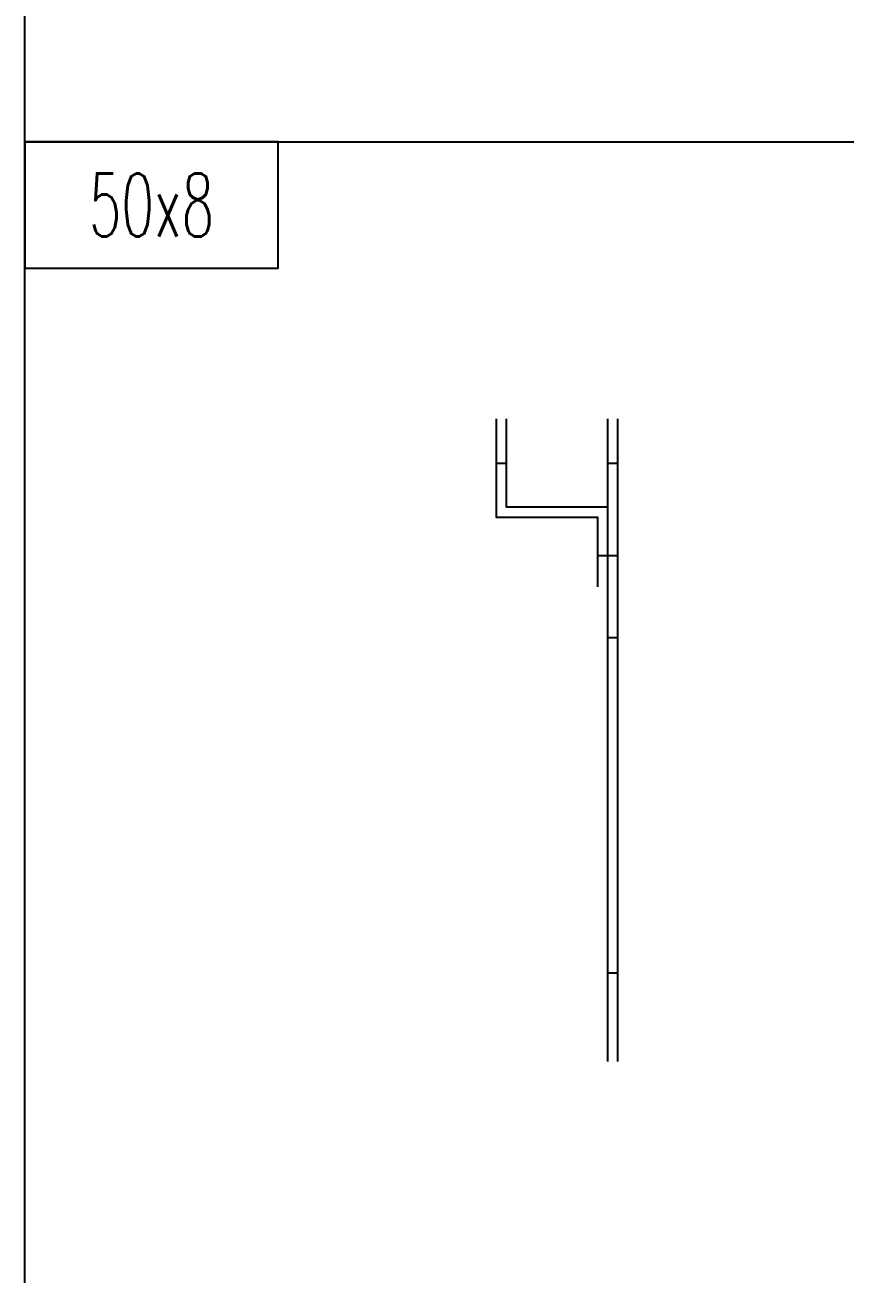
# Model space of a CAD drawing. Header units: millimetres. Extents: x 173893 to 258446, y -176540 to -123824.
# Drawn here: x 186030 to 186678, y -149473 to -148485 of the extents above; entities that cross this region are included whole.
import ezdxf
from ezdxf.enums import TextEntityAlignment as Align

# ---------------------------------------------------------------- set-up
doc = ezdxf.new("R2010")
doc.units = ezdxf.units.MM
doc.header["$LTSCALE"] = 3
doc.layers.add('@.DM. NÉT CHÍNH', color=7, linetype='Continuous')
doc.styles.add('Ann_w01', font='romans.shx', dxfattribs={"width": 0.6, "bigfont": 'chineset.shx'})

msp = doc.modelspace()

# ---------------------------------------------------------------- linework, layer by layer
msp.add_lwpolyline([(186029.84, -148677.57), (186229.84, -148677.57), (186229.84, -148577.57), (186029.84, -148577.57)], close=True)
at = {"layer": '@.DM. NÉT CHÍNH', "linetype": 'Continuous'}
for p, q in [((186029.84, -148577.57), (190921.35, -148577.57)), ((186402.5, -148831.51), (186410.5, -148831.51)), ((186490.5, -148831.51), (186498.5, -148831.51)), ((186482.5, -148904.51), (186498, -148904.51)), ((186490.5, -148969.5), (186498.5, -148969.5)), ((186490.5, -149234.5), (186498.5, -149234.5))]:
    msp.add_line(p, q, dxfattribs=at)
msp.add_lwpolyline([(190921.35, -149586.51), (186029.84, -149586.51), (186029.84, -144236.64), (190921.35, -144236.64)], close=True, dxfattribs=at)
for points in [[(186482.5, -148929.51), (186482.5, -148874.51), (186402.5, -148874.51), (186402.5, -148796.51)], [(186490.5, -148929.51), (186490.5, -148866.51), (186410.5, -148866.51), (186410.5, -148796.51)], [(186490.5, -149304.51), (186490.5, -148796.51)], [(186498.5, -149304.51), (186498.5, -148796.51)]]:
    msp.add_lwpolyline(points, dxfattribs=at)

# ---------------------------------------------------------------- texts
at = {"color": 1, "style": 'Ann_w01', "width": 0.6}
msp.add_text('50x8', height=50, dxfattribs=at).set_placement((186129.84, -148627.57), align=Align.MIDDLE_CENTER)

doc.saveas('drawing.dxf')
